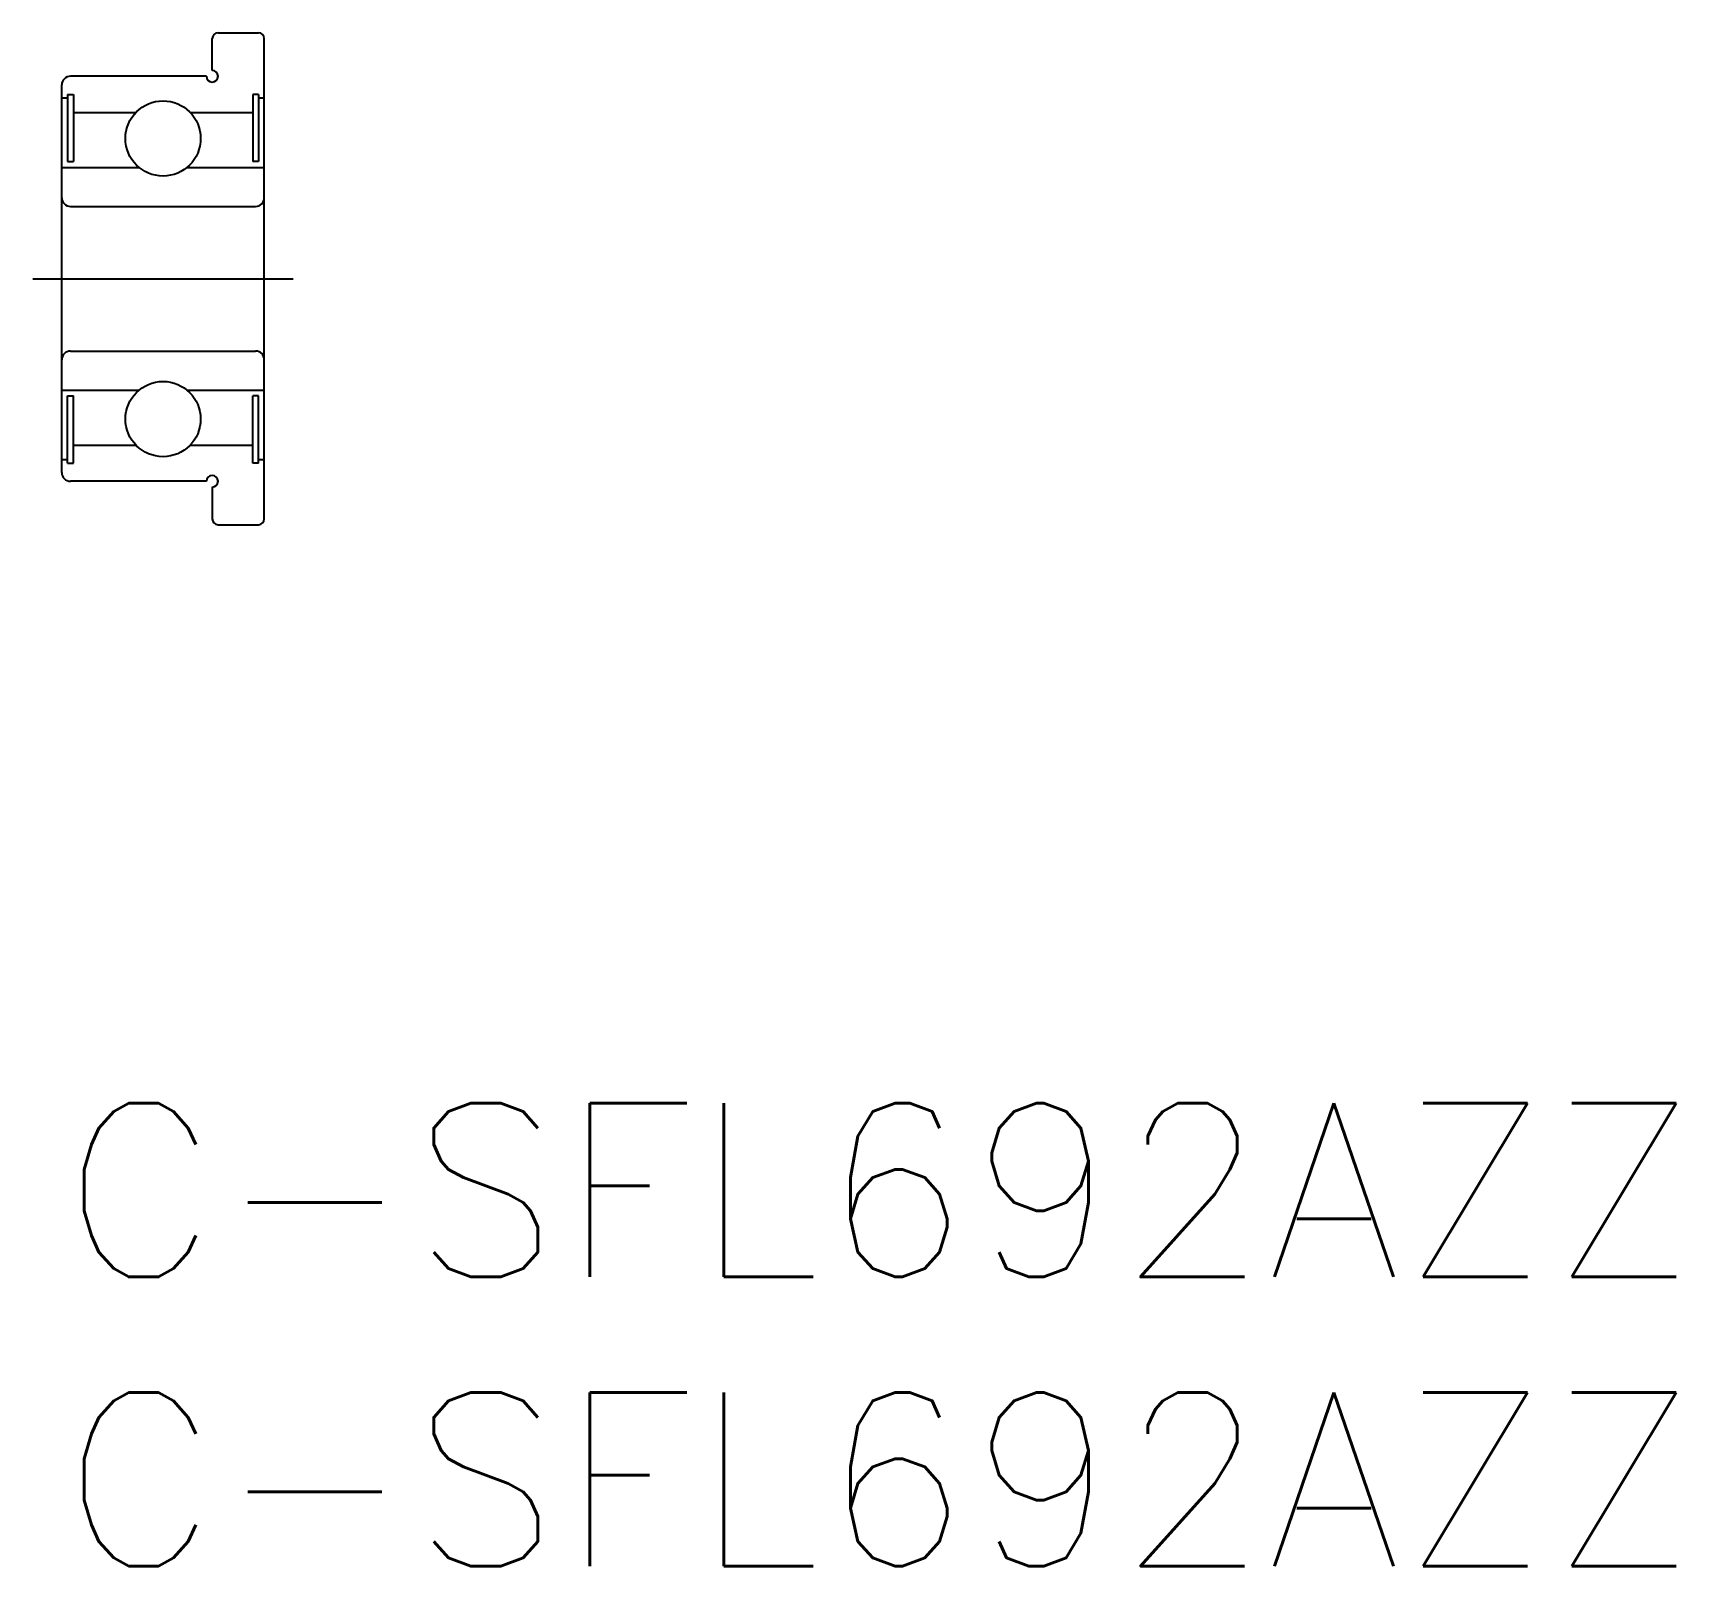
# Model space of a CAD drawing. Extents: x -0.5 to 27.9, y -8 to 18.5.
import ezdxf

# ---------------------------------------------------------------- set-up
doc = ezdxf.new("R2010")
doc.units = 0
doc.header["$LTSCALE"] = 0.5
doc.linetypes.add('CENTER', pattern=[50.8, 31.75, -6.35, 6.35, -6.35])
for name, color, linetype in [('MSM_CENTER', 1, 'CENTER'), ('MSM_CONTINUOUS', 7, 'CONTINUOUS'), ('MSM_PART_NUMBER', 7, 'CONTINUOUS')]:
    doc.layers.add(name, color=color, linetype=linetype)
doc.styles.get("Standard").update_dxf_attribs({"font": 'txt.shx', "height": 1, "bigfont": 'bigfont.shx'})

# ---------------------------------------------------------------- blocks, each defined once
blk = doc.blocks.new('*U10')
at = {"layer": 'MSM_PART_NUMBER'}
blk.add_text('C-SFL692AZZ', height=3, dxfattribs=at).set_placement((0, -3))
blk = doc.blocks.new('*U11')
at = {"layer": 'MSM_PART_NUMBER'}
blk.add_text('C-SFL692AZZ', height=3, dxfattribs=at).set_placement((0, -8))

msp = doc.modelspace()

# ---------------------------------------------------------------- linework, layer by layer
at = {"layer": 'MSM_CENTER'}
msp.add_line((-0.5, 14.25), (4, 14.25), dxfattribs=at)
at = {"layer": 'MSM_CONTINUOUS'}
for p, q in [((2.7, 18.5), (3.4, 18.5)), ((2.6, 17.85), (2.6, 18.4)), ((3.5, 10.1), (3.5, 18.4)), ((2.5, 17.75), (0.15, 17.75)), ((0, 10.9), (0, 17.6)), ((0, 17.375), (0.1, 17.375)), ((0.1, 17.435), (0.1, 16.275)), ((0.1, 17.435), (0.2, 17.435)), ((0.2, 17.435), (0.2, 16.275)), ((3.4, 17.435), (3.3, 17.435)), ((3.3, 17.435), (3.3, 16.275)), ((3.4, 17.435), (3.4, 16.275)), ((3.4, 17.375), (3.5, 17.375)), ((0.2, 17.125), (1.281, 17.125)), ((2.219, 17.125), (3.3, 17.125)), ((0.1, 16.275), (0.2, 16.275)), ((3.4, 16.275), (3.3, 16.275)), ((0, 16.175), (1.335, 16.175)), ((2.165, 16.175), (3.5, 16.175)), ((0.15, 15.5), (3.35, 15.5)), ((0.15, 13), (3.35, 13)), ((0, 12.325), (1.335, 12.325)), ((0.1, 11.065), (0.1, 12.225)), ((0.1, 12.225), (0.2, 12.225)), ((0.2, 11.065), (0.2, 12.225)), ((2.165, 12.325), (3.5, 12.325)), ((3.3, 11.065), (3.3, 12.225)), ((3.4, 12.225), (3.3, 12.225)), ((3.4, 11.065), (3.4, 12.225)), ((0.2, 11.375), (1.281, 11.375)), ((2.219, 11.375), (3.3, 11.375)), ((0, 11.125), (0.1, 11.125)), ((3.4, 11.125), (3.5, 11.125)), ((0.1, 11.065), (0.2, 11.065)), ((3.4, 11.065), (3.3, 11.065)), ((2.5, 10.75), (0.15, 10.75)), ((2.6, 10.65), (2.6, 10.1)), ((2.7, 10), (3.4, 10))]:
    msp.add_line(p, q, dxfattribs=at)
for centre in [(1.75, 16.675), (1.75, 11.825)]:
    msp.add_circle(centre, 0.65, dxfattribs=at)
for centre, radius, start, end in [((2.7, 18.4), 0.1, 90, 180), ((3.4, 18.4), 0.1, 360, 90), ((0.15, 17.6), 0.15, 90, 180), ((2.6, 17.75), 0.1, 180, 90), ((0.15, 15.65), 0.15, 180, 270), ((3.35, 15.65), 0.15, 270, 360), ((0.15, 12.85), 0.15, 90, 180), ((3.35, 12.85), 0.15, 360, 90), ((0.15, 10.9), 0.15, 180, 270), ((2.6, 10.75), 0.1, 270, 180), ((2.7, 10.1), 0.1, 180, 270), ((3.4, 10.1), 0.1, 270, 360)]:
    msp.add_arc(centre, radius, start, end, dxfattribs=at)

# ---------------------------------------------------------------- block references
for name in ['*U10', '*U11']:
    msp.add_blockref(name, (0, 0), dxfattribs=at)

doc.saveas('drawing.dxf')
